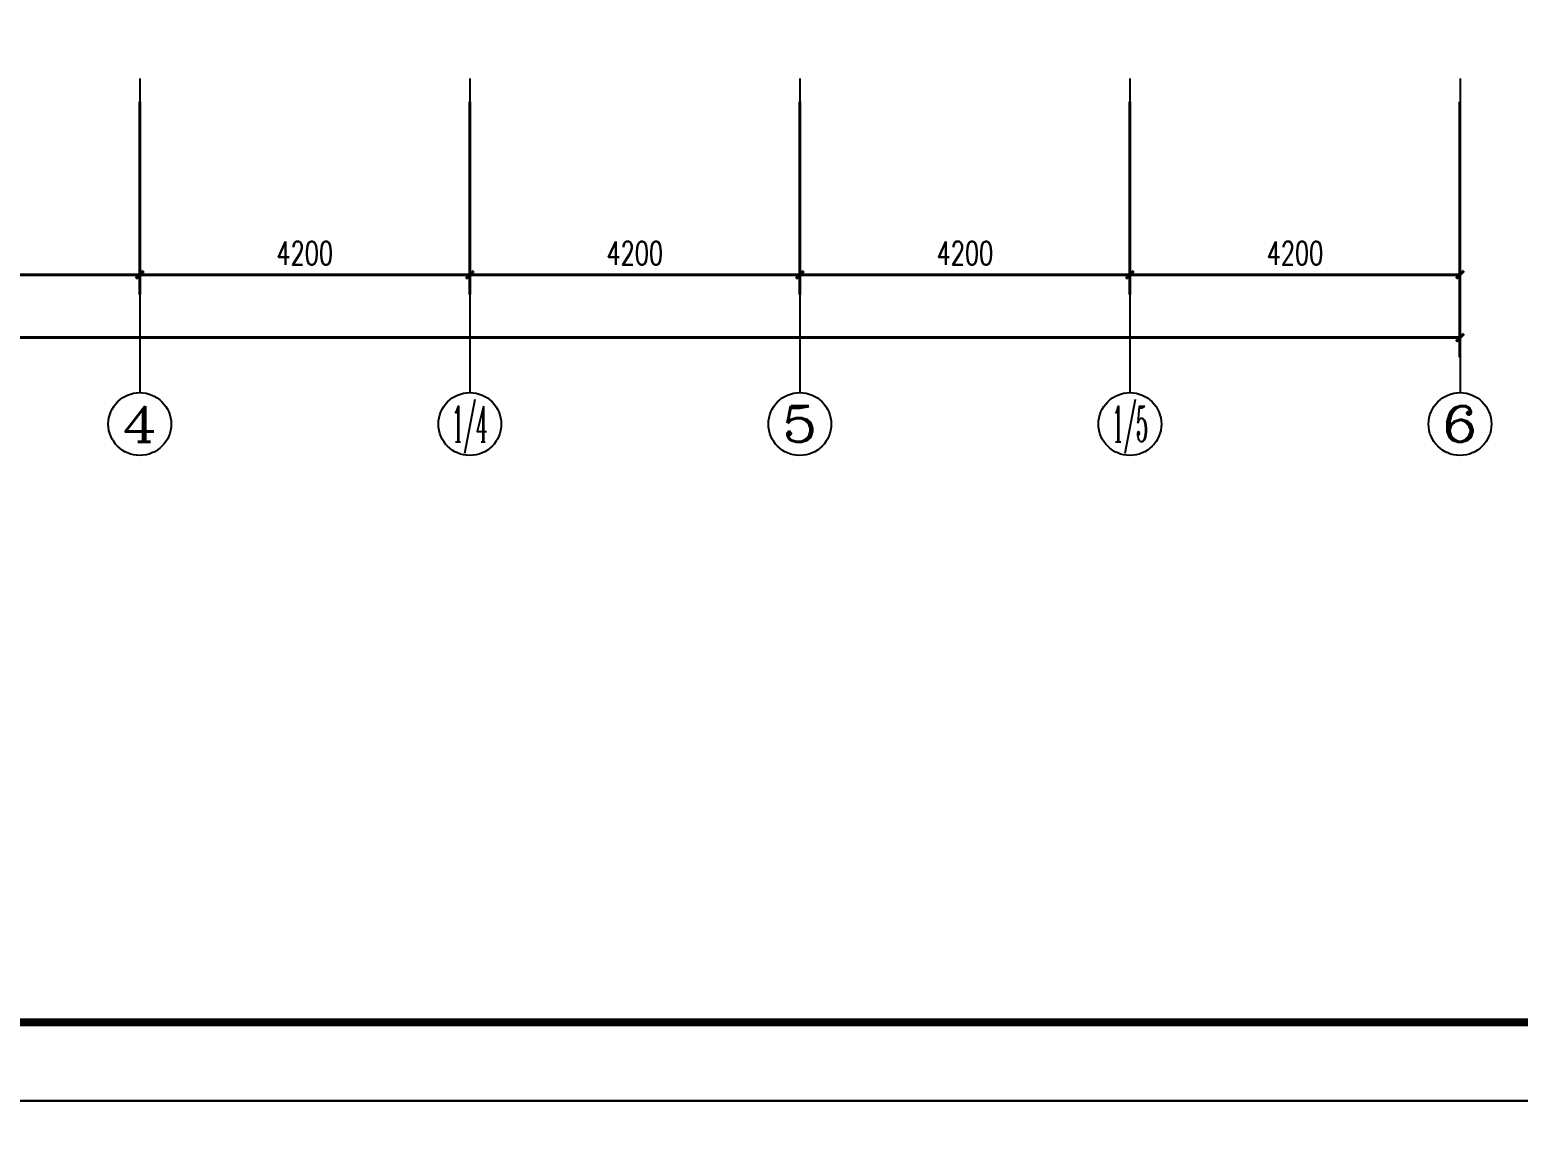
# Model space of a CAD drawing. Extents: x 679383 to 1725648, y -4158549 to 860327.
# Drawn here: x 779117 to 798057, y -2286208 to -2272094 of the extents above; entities that cross this region are included whole.
import ezdxf
from ezdxf.enums import TextEntityAlignment as Align

# ---------------------------------------------------------------- set-up
doc = ezdxf.new("R2010")
doc.units = 0
doc.header["$LTSCALE"] = 1000
doc.header["$MEASUREMENT"] = 0
doc.layers.get('Defpoints').update_dxf_attribs({"color": 8})
for name, color, linetype in [('AXIS', 8, 'Continuous'), ('AXIS_TEXT', 8, 'Continuous'), ('C-AXIS(轴号)', 8, 'Continuous'), ('C-AXIS-T(字)', 8, 'Continuous'), ('图框', 140, 'Continuous')]:
    doc.layers.add(name, color=color, linetype=linetype)
doc.layers.add('WALL', color=8, linetype='Continuous', lineweight=40)
doc.styles.add('_TCH_AXIS', font='COMPLEX', dxfattribs={"bigfont": 'GBCBIG'})
doc.styles.add('_TCH_DIM_T3', font='SIMPLEX', dxfattribs={"width": 0.705882, "bigfont": 'GBCBIG'})
doc.styles.add('COMPLEX', font='COMPLEX')
doc.dimstyles.new('_TCH_ARCH&&100', dxfattribs={"dimtxt": 297.5, "dimasz": 100, "dimexe": 250, "dimexo": 300, "dimgap": 126.25, "dimtad": 1, "dimdec": 0, "dimzin": 0, "dimdsep": 46, "dimtxsty": '_TCH_DIM_T3', "dimblk": 'ARCHTICK', "dimcen": 0.09, "dimclrt": 7, "dimazin": 2, "dimtfac": 1, "dimtdec": 0, "dimtix": 1, "dimtmove": 2, "dimatfit": 3, "dimfxl": 1, "dimtolj": 1, "dimtzin": 0, "dimarcsym": 0})

# ---------------------------------------------------------------- blocks, each defined once
blk = doc.blocks.new('_ArchTick')
at = {"color": 0, "linetype": 'ByBlock', "const_width": 0.4}
blk.add_lwpolyline([(-0.5, -0.5), (0.5, 0.5)], dxfattribs=at)
blk = doc.blocks.new('*D68')
at = {"layer": 'AXIS', "color": 0, "lineweight": -2, "transparency": 16777216}
for p, q in [((1807672, 1082629), (1807672, 1079379)), ((1849672, 1082629), (1849672, 1079379)), ((1807672, 1079629), (1849672, 1079629))]:
    blk.add_line(p, q, dxfattribs=at)
at = {"layer": 'Defpoints', "color": 0, "transparency": 16777216}
for p in [(1807672, 1082929), (1849672, 1082929), (1849672, 1079629)]:
    blk.add_point(p, dxfattribs=at)
at = {"layer": 'AXIS', "color": 0, "lineweight": -2, "transparency": 16777216, "xscale": 100, "yscale": 100, "zscale": 100, "rotation": 180}
blk.add_blockref('_ArchTick', (1807672, 1079629), dxfattribs=at)
at = {"layer": 'AXIS', "color": 0, "lineweight": -2, "transparency": 16777216, "xscale": 100, "yscale": 100, "zscale": 100}
blk.add_blockref('_ArchTick', (1849672, 1079629), dxfattribs=at)
at = {"layer": 'AXIS', "color": 7, "transparency": 16777216, "insert": (1828672, 1079904), "char_height": 297.5, "attachment_point": 5, "style": '_TCH_DIM_T3'}
blk.add_mtext('\\A1;42000', dxfattribs=at)
blk = doc.blocks.new('*D62')
at = {"layer": 'AXIS', "color": 0, "lineweight": -2, "transparency": 16777216}
for p, q in [((1828672, 1082629), (1828672, 1080179)), ((1832872, 1082629), (1832872, 1080179)), ((1828672, 1080429), (1832872, 1080429))]:
    blk.add_line(p, q, dxfattribs=at)
at = {"layer": 'Defpoints', "color": 0, "transparency": 16777216}
for p in [(1828672, 1082929), (1832872, 1082929), (1832872, 1080429)]:
    blk.add_point(p, dxfattribs=at)
at = {"layer": 'AXIS', "color": 0, "lineweight": -2, "transparency": 16777216, "xscale": 100, "yscale": 100, "zscale": 100, "rotation": 180}
blk.add_blockref('_ArchTick', (1828672, 1080429), dxfattribs=at)
at = {"layer": 'AXIS', "color": 0, "lineweight": -2, "transparency": 16777216, "xscale": 100, "yscale": 100, "zscale": 100}
blk.add_blockref('_ArchTick', (1832872, 1080429), dxfattribs=at)
at = {"layer": 'AXIS', "color": 7, "transparency": 16777216, "insert": (1830772, 1080704), "char_height": 297.5, "attachment_point": 5, "style": '_TCH_DIM_T3'}
blk.add_mtext('\\A1;4200', dxfattribs=at)
blk = doc.blocks.new('*D61')
at = {"layer": 'AXIS', "color": 0, "lineweight": -2, "transparency": 16777216}
for p, q in [((1832872, 1082629), (1832872, 1080179)), ((1837072, 1082629), (1837072, 1080179)), ((1832872, 1080429), (1837072, 1080429))]:
    blk.add_line(p, q, dxfattribs=at)
at = {"layer": 'Defpoints', "color": 0, "transparency": 16777216}
for p in [(1832872, 1082929), (1837072, 1082929), (1837072, 1080429)]:
    blk.add_point(p, dxfattribs=at)
at = {"layer": 'AXIS', "color": 0, "lineweight": -2, "transparency": 16777216, "xscale": 100, "yscale": 100, "zscale": 100, "rotation": 180}
blk.add_blockref('_ArchTick', (1832872, 1080429), dxfattribs=at)
at = {"layer": 'AXIS', "color": 0, "lineweight": -2, "transparency": 16777216, "xscale": 100, "yscale": 100, "zscale": 100}
blk.add_blockref('_ArchTick', (1837072, 1080429), dxfattribs=at)
at = {"layer": 'AXIS', "color": 7, "transparency": 16777216, "insert": (1834972, 1080704), "char_height": 297.5, "attachment_point": 5, "style": '_TCH_DIM_T3'}
blk.add_mtext('\\A1;4200', dxfattribs=at)
blk = doc.blocks.new('*D60')
at = {"layer": 'AXIS', "color": 0, "lineweight": -2, "transparency": 16777216}
for p, q in [((1837072, 1082629), (1837072, 1080179)), ((1841272, 1082629), (1841272, 1080179)), ((1837072, 1080429), (1841272, 1080429))]:
    blk.add_line(p, q, dxfattribs=at)
at = {"layer": 'Defpoints', "color": 0, "transparency": 16777216}
for p in [(1837072, 1082929), (1841272, 1082929), (1841272, 1080429)]:
    blk.add_point(p, dxfattribs=at)
at = {"layer": 'AXIS', "color": 0, "lineweight": -2, "transparency": 16777216, "xscale": 100, "yscale": 100, "zscale": 100, "rotation": 180}
blk.add_blockref('_ArchTick', (1837072, 1080429), dxfattribs=at)
at = {"layer": 'AXIS', "color": 0, "lineweight": -2, "transparency": 16777216, "xscale": 100, "yscale": 100, "zscale": 100}
blk.add_blockref('_ArchTick', (1841272, 1080429), dxfattribs=at)
at = {"layer": 'AXIS', "color": 7, "transparency": 16777216, "insert": (1839172, 1080704), "char_height": 297.5, "attachment_point": 5, "style": '_TCH_DIM_T3'}
blk.add_mtext('\\A1;4200', dxfattribs=at)
blk = doc.blocks.new('*D59')
at = {"layer": 'AXIS', "color": 0, "lineweight": -2, "transparency": 16777216}
for p, q in [((1841272, 1082629), (1841272, 1080179)), ((1845472, 1082629), (1845472, 1080179)), ((1841272, 1080429), (1845472, 1080429))]:
    blk.add_line(p, q, dxfattribs=at)
at = {"layer": 'Defpoints', "color": 0, "transparency": 16777216}
for p in [(1841272, 1082929), (1845472, 1082929), (1845472, 1080429)]:
    blk.add_point(p, dxfattribs=at)
at = {"layer": 'AXIS', "color": 0, "lineweight": -2, "transparency": 16777216, "xscale": 100, "yscale": 100, "zscale": 100, "rotation": 180}
blk.add_blockref('_ArchTick', (1841272, 1080429), dxfattribs=at)
at = {"layer": 'AXIS', "color": 0, "lineweight": -2, "transparency": 16777216, "xscale": 100, "yscale": 100, "zscale": 100}
blk.add_blockref('_ArchTick', (1845472, 1080429), dxfattribs=at)
at = {"layer": 'AXIS', "color": 7, "transparency": 16777216, "insert": (1843372, 1080704), "char_height": 297.5, "attachment_point": 5, "style": '_TCH_DIM_T3'}
blk.add_mtext('\\A1;4200', dxfattribs=at)
blk = doc.blocks.new('*D58')
at = {"layer": 'AXIS', "color": 0, "lineweight": -2, "transparency": 16777216}
for p, q in [((1845472, 1082629), (1845472, 1080179)), ((1849672, 1082629), (1849672, 1080179)), ((1845472, 1080429), (1849672, 1080429))]:
    blk.add_line(p, q, dxfattribs=at)
at = {"layer": 'Defpoints', "color": 0, "transparency": 16777216}
for p in [(1845472, 1082929), (1849672, 1082929), (1849672, 1080429)]:
    blk.add_point(p, dxfattribs=at)
at = {"layer": 'AXIS', "color": 0, "lineweight": -2, "transparency": 16777216, "xscale": 100, "yscale": 100, "zscale": 100, "rotation": 180}
blk.add_blockref('_ArchTick', (1845472, 1080429), dxfattribs=at)
at = {"layer": 'AXIS', "color": 0, "lineweight": -2, "transparency": 16777216, "xscale": 100, "yscale": 100, "zscale": 100}
blk.add_blockref('_ArchTick', (1849672, 1080429), dxfattribs=at)
at = {"layer": 'AXIS', "color": 7, "transparency": 16777216, "insert": (1847572, 1080704), "char_height": 297.5, "attachment_point": 5, "style": '_TCH_DIM_T3'}
blk.add_mtext('\\A1;4200', dxfattribs=at)
blk = doc.blocks.new('_AXISO')
blk.add_circle((0, 0), 0.5)
at = {"layer": 'AXIS_TEXT', "style": 'COMPLEX', "width": 1.041667}
blk.add_attdef('A', text='', height=0.56, dxfattribs=at).set_placement((-0.25, -0.28), (0.25, -0.28), align=Align.FIT)
blk = doc.blocks.new('ASDASFDAHHJ')
at = {"layer": 'C-AXIS(轴号)', "color": 8}
for p, q in [((1832872.2, 1082928.5), (1832872.2, 1078928.5)), ((1837072.2, 1082928.5), (1837072.2, 1078928.5)), ((1841272.2, 1082928.5), (1841272.2, 1078928.5)), ((1845472.2, 1082928.5), (1845472.2, 1078928.5)), ((1849672.2, 1082928.5), (1849672.2, 1078928.5))]:
    blk.add_line(p, q, dxfattribs=at)
ref = blk.add_blockref('_AXISO', (1832872.2, 1078528.5), dxfattribs=dict(at, xscale=800, yscale=800, zscale=800))
ref.add_attrib('A', '4', dxfattribs={"layer": 'C-AXIS-T(字)', "height": 452.5, "style": '_TCH_AXIS', "width": 1.3125}).set_placement((1832646, 1078302.3), (1833098.5, 1078302.3), align=Align.FIT)
ref = blk.add_blockref('_AXISO', (1837072.2, 1078528.5), dxfattribs=dict(at, xscale=800, yscale=800, zscale=800))
ref.add_attrib('A', '1/4', dxfattribs={"layer": 'C-AXIS-T(字)', "height": 452.55, "style": '_TCH_AXIS', "width": 0.396226}).set_placement((1836846, 1078302.3), (1837298.5, 1078302.3), align=Align.FIT)
ref = blk.add_blockref('_AXISO', (1841272.2, 1078528.5), dxfattribs=dict(at, xscale=800, yscale=800, zscale=800))
ref.add_attrib('A', '5', dxfattribs={"layer": 'C-AXIS-T(字)', "height": 452.5, "style": '_TCH_AXIS', "width": 1.5}).set_placement((1841046, 1078302.3), (1841498.5, 1078302.3), align=Align.FIT)
ref = blk.add_blockref('_AXISO', (1845472.2, 1078528.5), dxfattribs=dict(at, xscale=800, yscale=800, zscale=800))
ref.add_attrib('A', '1/5', dxfattribs={"layer": 'C-AXIS-T(字)', "height": 452.55, "style": '_TCH_AXIS', "width": 0.411765}).set_placement((1845246, 1078302.3), (1845698.5, 1078302.3), align=Align.FIT)
ref = blk.add_blockref('_AXISO', (1849672.2, 1078528.5), dxfattribs=dict(at, xscale=800, yscale=800, zscale=800))
ref.add_attrib('A', '6', dxfattribs={"layer": 'C-AXIS-T(字)', "height": 452.5, "style": '_TCH_AXIS', "width": 1.5}).set_placement((1849446, 1078302.3), (1849898.5, 1078302.3), align=Align.FIT)
at = {"layer": 'AXIS', "color": 8}
for p1, p2, distance, picture, middle in [((1807672.2, 1082928.5), (1849672.2, 1082928.5), -3300, '*D68', (1828672.2, 1079903.5)), ((1828672.2, 1082928.5), (1832872.2, 1082928.5), -2500, '*D62', (1830772.2, 1080703.5)), ((1832872.2, 1082928.5), (1837072.2, 1082928.5), -2500, '*D61', (1834972.2, 1080703.5)), ((1837072.2, 1082928.5), (1841272.2, 1082928.5), -2500, '*D60', (1839172.2, 1080703.5)), ((1841272.2, 1082928.5), (1845472.2, 1082928.5), -2500, '*D59', (1843372.2, 1080703.5)), ((1845472.2, 1082928.5), (1849672.2, 1082928.5), -2500, '*D58', (1847572.2, 1080703.5))]:
    dim = blk.add_aligned_dim(p1=p1, p2=p2, distance=distance, dimstyle='_TCH_ARCH&&100', dxfattribs=at)
    dim.commit()
    dim.dimension.update_dxf_attribs({"geometry": picture, "text_midpoint": middle})

msp = doc.modelspace()

# ---------------------------------------------------------------- linework, layer by layer
at = {"layer": '图框'}
for points in [[(738895, -2285733), (813195, -2285733), (813195, -2243733), (738895, -2243733)], [(738895, -2327733), (813195, -2327733), (813195, -2285733), (738895, -2285733)]]:
    msp.add_lwpolyline(points, close=True, dxfattribs=at)
at = {"layer": '图框', "const_width": 100}
msp.add_lwpolyline([(741395, -2284733), (812195, -2284733), (812195, -2244733), (741395, -2244733)], close=True, dxfattribs=at)

# ---------------------------------------------------------------- block references
at = {"layer": 'WALL'}
msp.add_blockref('ASDASFDAHHJ', (-1052356, -3355643), dxfattribs=at)

doc.saveas('drawing.dxf')
